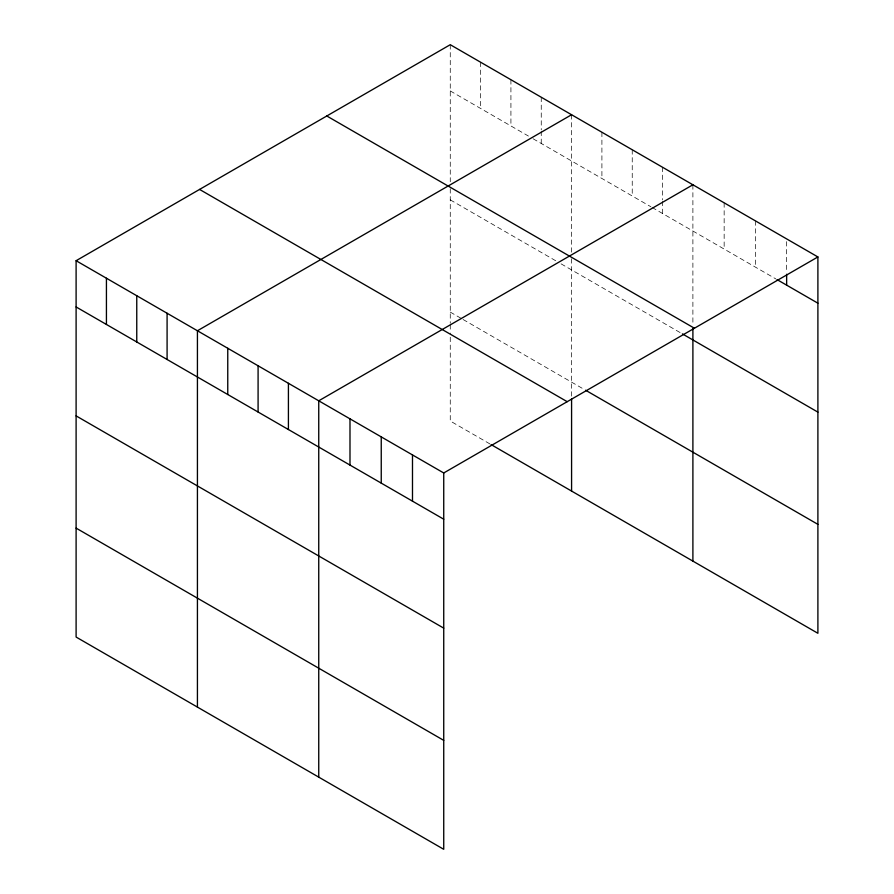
<?xml version="1.0" encoding="UTF-8"?>
<svg xmlns="http://www.w3.org/2000/svg" width="894" height="894" viewBox="0 0 894 894"><rect width="100%" height="100%" fill="white"/><g stroke="black" fill="none" stroke-linecap="round" stroke-linejoin="round"><path stroke-width="0.67" stroke-dasharray="4.47 3.35" d="M450.263 90.931L528.421 136.056M533.081 138.749L650.91 206.771M652.072 207.453L775.824 278.906M450.263 199.865L556.414 261.16M561.086 263.853L681.239 333.216M450.263 312.095L461.93 318.834M463.092 319.504L584.408 389.549M489.923 443.927L450.263 421.029L450.263 333.049M786.642 241.626L786.642 272.905M755.396 220.874L755.396 267.105M724.151 202.826L724.151 249.068M692.895 184.79L692.895 324.589M662.566 167.279L662.566 199.91M662.566 201.273L662.566 213.51M632.237 149.767L632.237 195.998M601.908 132.256L601.908 178.487M571.579 114.745L571.579 253.147M571.579 258.735L571.579 396.109M541.25 97.234L541.25 129.865M541.25 131.228L541.25 143.465M510.921 79.722L510.921 125.953M480.592 62.211L480.592 108.442M450.263 44.7L450.263 181.717M450.263 188.69L450.263 323.27M450.263 324.667L450.263 331.652"/><path stroke-width="1.34" d="M76.102 260.713L443.737 472.971L443.737 849.3L76.102 637.053L76.102 260.713L450.263 44.7L817.898 256.947L817.898 633.287L491.085 444.597M571.579 114.745L197.429 330.758L197.429 707.087M692.895 184.79L318.745 400.803L318.745 777.132M443.737 472.971L817.898 256.947M777.031 279.598L817.898 303.189M326.791 115.985L694.426 328.243M682.401 333.887L817.898 412.123M585.581 390.22L817.898 524.353M199.574 189.427L567.209 401.685M76.102 306.955L443.737 519.202M76.102 415.889L443.737 628.136M76.102 528.119L443.737 740.366M786.642 274.268L786.642 285.141M692.895 328.78L692.895 561.119M571.579 398.903L571.579 491.074M412.492 454.923L412.492 501.165M381.246 436.887L381.246 483.118M349.99 418.85L349.99 465.081M288.416 383.291L288.416 429.533M258.087 365.78L258.087 412.022M227.758 348.269L227.758 394.511M167.089 313.246L167.089 359.489M136.76 295.735L136.76 341.977M106.431 278.224L106.431 324.466"/></g></svg>
